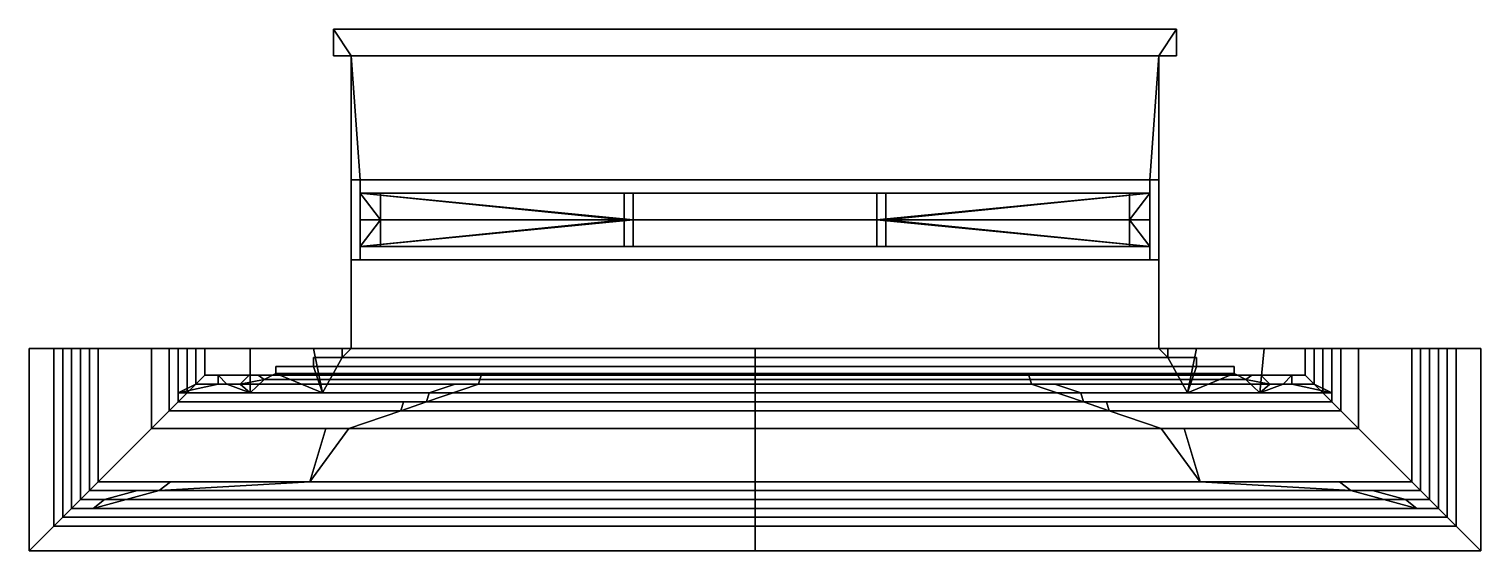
# Model space of a CAD drawing. Extents: x -0.36 to 1.27, y -0.23 to 0.36.
import ezdxf

# ---------------------------------------------------------------- set-up
doc = ezdxf.new("R2010")
doc.units = 0

msp = doc.modelspace()

# ---------------------------------------------------------------- meshes
mesh = msp.add_polyface()
corners = [(-0.195, 0, 0.01), (-0.175, 0, 0.01), (-0.1137, 0, -0.1633), (-0.195, 0, -0.1633), (0.01, 0.175, 0.0772), (0.01, 0.175, 0.9752), (0.0331, 0.175, 0.5362), (0.0331, 0.175, 0.5262), (0.0331, 0.145, 0.1254), (0.0331, 0.175, 0.1254), (0.0331, 0.145, 0.5262), (0.01, 0.19, 0.0772), (0.01, 0.19, 1.81), (0.0331, 0.175, 0.9371), (0.0331, 0.145, 0.5362), (0.0331, 0.145, 0.9371), (0.01, 0.145, 0.0772), (0.01, 0.145, 0.9371), (0, 0.19, 0.0772), (0, 0.19, 1.82), (0.01, 0.145, 1.81), (0.01, 0.145, 0.9752), (0.01, 0.1, 0.0772), (0.01, 0.115, 0.9371), (0, 0.33, 0.0772), (0, 0.1, 0.0267), (0, 0.1, 1.82), (0.0331, 0.145, 1.376), (0.0331, 0.145, 1.386), (0.0331, 0.145, 0.9752), (0.01, 0.115, 1.81), (0.01, 0.1, 1.81), (0, 0.33, 0.0522), (0.0331, 0.145, 1.7869), (0.0331, 0.115, 1.376), (0.0331, 0.115, 1.386), (-0.02, 0.33, 0.0772), (-0.02, 0.36, 0.0772), (-0.02, 0.33, 0.0522), (0, 0.33), (0, 0), (0.0331, 0.115, 0.9752), (0.0331, 0.115, 1.7869), (-0.02, 0.36, 0.0522), (0, 0, 0.01), (-0.0425, 0, -0.1633), (-0.01, 0, 0.01), (-0.01, -0.01, 0.0083), (-0.0425, -0.01, 1.8625), (-0.0425, -0.02, 1.8625), (-0.0425, -0.02, 0.0067), (-0.0425, -0.01, 0.0083), (-0.01, -0.01, 1.83), (-0.01, 0, 1.83), (-0.175, 0, 1.995), (-0.165, 0, 1.995), (-0.175, -0.04, 1.995), (-0.175, -0.04, 0.0033), (-0.165, -0.03, 1.995), (-0.165, -0.03, 2.185), (-0.165, 0, 2.185), (-0.175, -0.04, 2.185), (-0.175, 0, 2.185), (-0.175, 0, 2.195), (-0.175, -0.04, 2.195), (-0.185, 0, 2.205), (-0.195, 0, 2.205), (-0.195, 0, 2.215), (-0.205, 0, 2.215), (-0.225, 0, 2.235), (-0.225, 0, 2.245), (-0.285, 0, 2.245), (-0.285, 0, 2.305), (-0.295, 0, 2.305), (-0.295, 0, 2.315), (-0.305, 0, 2.325), (-0.315, 0, 2.325), (-0.315, 0, 2.335), (-0.325, 0, 2.341), (-0.335, 0, 2.366)]
mesh.append_faces([[corners[k] for k in face] for face in [(0, 1, 2, 3), (4, 5, 6, 7), (8, 9, 7, 10), (4, 11, 12, 5), (13, 6, 5), (9, 4, 7), (14, 6, 13, 15), (8, 10, 16), (14, 17, 16, 10), (11, 18, 19, 12), (12, 20, 21, 5), (15, 17, 14), (22, 16, 17, 23), (18, 11, 24), (19, 18, 25, 26), (27, 21, 20, 28), (21, 29, 5), (17, 15, 23), (30, 31, 22, 23), (24, 32, 25, 18), (25, 22, 31, 26), (29, 21, 27), (33, 28, 20), (23, 34, 35, 30), (36, 24, 37), (36, 38, 32, 24), (32, 39, 40, 25), (41, 29, 27, 34), (35, 28, 33, 42), (23, 41, 34), (42, 30, 35), (38, 36, 37, 43), (32, 38, 43), (25, 40, 44), (40, 45, 46, 44), (46, 47, 44), (46, 45, 2, 1), (48, 49, 50, 51), (47, 52, 48, 51), (53, 52, 47, 46), (1, 54, 53, 46), (54, 55, 53), (56, 54, 1, 57), (54, 56, 58, 55), (58, 59, 60, 55), (61, 62, 60, 59), (60, 62, 63), (64, 63, 62, 61), (65, 66, 67), (67, 68, 69), (70, 71, 72), (72, 73, 74), (75, 76, 77), (77, 78, 79)]])
mesh = msp.add_polyface()
corners = [(0.6023, 0.175, 0.5362), (0.6023, 0.175, 0.5262), (0.5923, 0.175, 0.5262), (0.5923, 0.175, 0.5362), (0.01, 0.175, 0.0772), (0.9, 0.175, 0.0772), (0.9, 0.19, 0.0772), (0.01, 0.19, 0.0772), (0.8769, 0.175, 0.5362), (0.8769, 0.175, 0.5262), (0.6023, 0.175, 0.1254), (0.5923, 0.175, 0.1254), (0.6023, 0.175, 0.9371), (0.5923, 0.175, 0.9371), (0.5923, 0.145, 0.5262), (0.5923, 0.145, 0.1254), (0.5923, 0.145, 0.9371), (0.5923, 0.145, 0.5362), (0.91, 0.33, 0.0772), (0, 0.33, 0.0772), (0.01, 0.19, 1.81), (0, 0.19, 1.82), (0.91, 0.19, 1.82), (0.9, 0.19, 1.81), (0.9, 0.145, 1.81), (0.01, 0.145, 1.81), (0.8769, 0.145, 0.5362), (0.6023, 0.145, 0.5362), (0.6023, 0.145, 0.5262), (0.8769, 0.145, 0.5262), (0.6023, 0.145, 0.1254), (0.6023, 0.145, 0.9371), (0.9, 0.175, 0.9752), (0.9, 0.145, 0.0772), (0.01, 0.145, 0.0772), (0.01, 0.1, 0.0772), (0.9, 0.1, 0.0772), (0.93, 0.36, 0.0772), (-0.02, 0.36, 0.0772), (0, 0.1, 1.82), (0.91, 0.1, 1.82), (0.8769, 0.145, 0.1254), (0.8769, 0.175, 0.1254), (0.8769, 0.145, 0.9371), (0.8769, 0.175, 0.9371), (0.9, 0.115, 0.9371), (0.5923, 0.145, 0.9752), (0.6023, 0.145, 0.9752), (-0.02, 0.36, 0.0522), (0.93, 0.36, 0.0522), (0.6023, 0.145, 1.7869), (0.5923, 0.145, 1.7869), (0.5923, 0.115, 1.376), (0.5923, 0.145, 1.376), (0.5923, 0.115, 0.9752), (0.6023, 0.145, 1.376), (0.8769, 0.145, 0.9752), (0.6023, 0.145, 1.386), (0.8769, 0.145, 1.386), (0.8769, 0.145, 1.376), (0.91, 0.33, 0.0522), (0, 0.33, 0.0522), (0.91, 0.33), (0, 0.33), (0.91, 0), (0, 0), (0.5923, 0.145, 1.386), (0.8769, 0.145, 1.7869), (0.5923, 0.115, 1.7869), (0.5923, 0.115, 1.386), (0.6023, 0.115, 0.9752), (0.6023, 0.115, 1.376), (0.8769, 0.115, 0.9752), (0.8769, 0.115, 1.386), (0.6023, 0.115, 1.386), (0.8769, 0.115, 1.376), (0.6023, 0.115, 1.7869), (0.8769, 0.115, 1.7869), (0.9, 0.115, 1.81)]
mesh.append_faces([[corners[k] for k in face] for face in [(0, 1, 2, 3), (4, 5, 6, 7), (1, 0, 8, 9), (1, 10, 11, 2), (12, 0, 3, 13), (14, 2, 11, 15), (16, 13, 3, 17), (18, 19, 7, 6), (20, 21, 22, 23), (24, 25, 20, 23), (26, 8, 0, 27), (28, 1, 9, 29), (30, 10, 1, 28), (5, 11, 10), (27, 0, 12, 31), (13, 32, 12), (28, 14, 15, 30), (27, 17, 14, 28), (31, 16, 17, 27), (33, 34, 35, 36), (37, 38, 19, 18), (22, 21, 39, 40), (28, 29, 26, 27), (41, 42, 10, 30), (10, 42, 5), (43, 31, 12, 44), (44, 12, 32), (30, 15, 33), (45, 16, 31), (32, 46, 47), (48, 38, 37, 49), (50, 51, 24), (33, 41, 30), (31, 43, 45), (52, 53, 46, 54), (47, 46, 53, 55), (47, 56, 32), (57, 58, 59, 55), (48, 49, 60, 61), (61, 60, 62, 63), (62, 64, 65, 63), (57, 66, 51, 50), (24, 67, 50), (68, 51, 66, 69), (55, 53, 66, 57), (70, 47, 55, 71), (70, 72, 56, 47), (73, 58, 57, 74), (71, 55, 59, 75), (74, 57, 50, 76), (76, 50, 67, 77), (52, 71, 74, 69), (71, 75, 73, 74), (76, 77, 78)]])
mesh = msp.add_polyface()
corners = [(0.9, 0.19, 1.81), (0.9, 0.19, 0.0772), (0.9, 0.175, 0.0772), (0.9, 0.175, 0.9752), (0.8769, 0.175, 0.5362), (0.8769, 0.175, 0.5262), (0.91, 0.19, 1.82), (0.91, 0.19, 0.0772), (0.9, 0.145, 0.9752), (0.9, 0.145, 1.81), (0.91, 0.33, 0.0772), (0.8769, 0.145, 0.9371), (0.8769, 0.175, 0.9371), (0.8769, 0.145, 0.5362), (0.8769, 0.175, 0.1254), (0.8769, 0.145, 0.5262), (0.8769, 0.145, 0.1254), (0.9, 0.145, 0.9371), (0.9, 0.145, 0.0772), (0.9, 0.1, 0.0772), (0.9, 0.115, 0.9371), (0.91, 0.1, 1.82), (0.91, 0.1, 0.0267), (0.8769, 0.145, 1.376), (0.8769, 0.145, 1.386), (0.8769, 0.145, 0.9752), (0.93, 0.33, 0.0772), (0.93, 0.36, 0.0772), (0.91, 0.33, 0.0522), (0.9, 0.1, 1.81), (0.9, 0.115, 1.81), (0.8769, 0.145, 1.7869), (0.93, 0.36, 0.0522), (0.93, 0.33, 0.0522), (0.91, 0), (0.91, 0.33), (0.91, 0, 0.01), (0.8769, 0.115, 1.386), (0.8769, 0.115, 1.376), (0.8769, 0.115, 0.9752), (0.8769, 0.115, 1.7869), (0.92, 0, 0.01), (0.92, -0.01, 0.0083), (0.9525, 0, -0.1633), (1.0287, 0, -0.1633), (1.085, 0, 0.01), (1.105, 0, -0.1633), (1.105, 0, 0.01), (0.995, -0.02, 0.0067), (0.995, -0.02, 1.905), (0.9525, -0.02, 1.8625), (0.9525, -0.02, 0.0067), (0.9525, -0.01, 1.8625), (0.9525, -0.01, 0.0083), (0.92, -0.01, 1.83), (0.92, 0, 1.83), (1.085, 0, 1.995), (1.075, 0, 1.995), (1.085, -0.04, 0.0033), (1.085, -0.04, 1.995), (1.075, -0.03, 2.185), (1.075, -0.03, 1.995), (1.075, 0, 2.185), (1.085, 0, 2.185), (1.085, 0, 2.195), (1.085, -0.04, 2.185), (1.085, -0.04, 2.195), (1.105, 0, 2.205), (1.095, 0, 2.205), (1.105, 0, 2.215), (1.115, 0, 2.215), (1.135, 0, 2.235), (1.195, 0, 2.245), (1.135, 0, 2.245), (1.195, 0, 2.305), (1.205, 0, 2.305), (1.205, 0, 2.315), (1.225, 0, 2.325), (1.215, 0, 2.325), (1.225, 0, 2.335), (1.235, 0, 2.341), (1.245, 0, 2.366)]
mesh.append_faces([[corners[k] for k in face] for face in [(0, 1, 2, 3), (4, 3, 2, 5), (1, 0, 6, 7), (8, 9, 0, 3), (7, 10, 1), (11, 12, 4, 13), (4, 12, 3), (14, 5, 2), (15, 5, 14, 16), (17, 18, 19, 20), (21, 22, 7, 6), (9, 8, 23, 24), (8, 3, 25), (26, 27, 10), (22, 28, 10, 7), (11, 13, 17), (18, 17, 13, 15), (15, 16, 18), (22, 21, 29, 19), (30, 20, 19, 29), (20, 11, 17), (25, 23, 8), (24, 31, 9), (32, 27, 26, 33), (10, 28, 33, 26), (34, 35, 28, 22), (36, 34, 22), (20, 30, 37, 38), (38, 23, 25, 39), (40, 31, 24, 37), (28, 32, 33), (38, 39, 20), (41, 36, 42), (43, 34, 36, 41), (40, 37, 30), (44, 43, 41, 45), (46, 44, 45, 47), (48, 49, 50, 51), (50, 52, 53, 51), (53, 52, 54, 42), (54, 55, 41, 42), (41, 55, 56, 45), (56, 55, 57), (58, 45, 56, 59), (60, 61, 57, 62), (57, 61, 59, 56), (63, 62, 64), (63, 65, 60, 62), (64, 66, 65, 63), (67, 68, 69), (70, 69, 71), (72, 73, 74), (75, 74, 76), (77, 78, 79), (80, 79, 81)]])
mesh = msp.add_polyface()
corners = [(0.9525, 0, -0.1633), (-0.0425, 0, -0.1633), (0, 0), (0.91, 0), (0.5923, 0.175, 0.5362), (0.5923, 0.175, 0.5262), (0.3177, 0.175, 0.5262), (0.3177, 0.175, 0.5362), (0.3177, 0.145, 0.5262), (0.5923, 0.145, 0.5262), (0.5923, 0.145, 0.5362), (0.3177, 0.145, 0.5362), (0.3177, 0.145, 0.1254), (0.3177, 0.175, 0.1254), (0.3177, 0.175, 0.9371), (0.3177, 0.145, 0.9371), (0.5923, 0.145, 0.1254), (0.5923, 0.175, 0.1254), (0.9, 0.175, 0.0772), (0.01, 0.175, 0.0772), (0.5923, 0.175, 0.9371), (0.5923, 0.145, 0.9371), (0.01, 0.175, 0.9752), (0.9, 0.175, 0.9752), (0.9, 0.145, 0.0772), (0.01, 0.145, 0.0772), (0.9, 0.115, 0.9371), (0.01, 0.115, 0.9371), (0.3177, 0.145, 0.9752), (0.5923, 0.145, 0.9752), (0.01, 0.145, 1.81), (0.9, 0.145, 1.81), (0.5923, 0.145, 1.7869), (0.3177, 0.145, 1.7869), (0.5923, 0.115, 0.9752), (0.3177, 0.115, 0.9752), (0.3177, 0.115, 1.7869), (0.5923, 0.115, 1.7869), (0.3177, 0.145, 1.376), (0.3177, 0.115, 1.376), (0.9, 0.115, 1.81), (0.01, 0.115, 1.81), (0.3177, 0.115, 1.386), (0.3177, 0.145, 1.386), (0.3077, 0.145, 1.386), (0.3077, 0.145, 1.7869), (0.5923, 0.145, 1.376), (0.5923, 0.145, 1.386), (0.3077, 0.115, 1.376), (0.3077, 0.115, 0.9752), (0.5923, 0.115, 1.376), (0.3077, 0.115, 1.386), (0.5923, 0.115, 1.386), (0.3077, 0.115, 1.7869), (0.9425, -0.05, -0.1633), (-0.0325, -0.05, -0.1633), (-0.0425, -0.02, 1.8625), (0.9525, -0.02, 1.8625), (0.995, -0.02, 1.905), (-0.085, -0.02, 1.905), (0.9525, -0.01, 1.8625), (-0.0425, -0.01, 1.8625), (-0.01, -0.01, 1.83), (0.92, -0.01, 1.83), (1.025, -0.03, 1.935), (1.035, -0.04, 1.945), (-0.125, -0.04, 1.945), (-0.115, -0.03, 1.935), (1.05, -0.04, 1.96), (-0.14, -0.04, 1.96), (-0.225, 0, 2.245), (-0.285, 0, 2.305), (1.195, 0, 2.305), (1.135, 0, 2.245), (-0.295, 0, 2.315), (1.205, 0, 2.315), (-0.285, -0.15, 2.245), (-0.225, -0.09, 2.245), (1.135, -0.09, 2.245), (1.195, -0.15, 2.245), (-0.305, 0, 2.325), (1.215, 0, 2.325), (-0.285, -0.15, 2.305), (1.195, -0.15, 2.305), (-0.295, -0.16, 2.305), (1.205, -0.16, 2.305), (-0.295, -0.16, 2.315), (1.205, -0.16, 2.315), (-0.305, -0.17, 2.325), (1.215, -0.17, 2.325), (-0.335, 0, 2.366), (-0.363, 0, 2.376), (1.273, 0, 2.376), (1.245, 0, 2.366), (-0.315, -0.18, 2.325), (1.225, -0.18, 2.325), (1.2009, -0.18, 2.335), (-0.2909, -0.18, 2.335), (-0.363, 0, 2.386), (1.273, 0, 2.386), (1.1265, -0.16, 2.3375), (-0.2165, -0.16, 2.3375), (0.455, 0, 2.7248), (0.9567, -0.15, 2.3387), (0.9125, -0.09, 2.3462), (-0.0025, -0.09, 2.3462), (-0.0467, -0.15, 2.3387), (0.8542, -0.07, 2.3487), (0.0558, -0.07, 2.3487), (0.825, -0.06, 2.35), (0.085, -0.06, 2.35), (0.7667, -0.04, 2.3525), (0.1433, -0.04, 2.3525), (0.1463, -0.03, 2.3537), (0.7637, -0.03, 2.3537), (0.455, -0.03, 2.4816)]
mesh.append_faces([[corners[k] for k in face] for face in [(0, 1, 2, 3), (4, 5, 6, 7), (8, 6, 5, 9), (10, 4, 7, 11), (12, 13, 6, 8), (11, 7, 14, 15), (10, 11, 8, 9), (16, 17, 13, 12), (17, 18, 19, 13), (15, 14, 20, 21), (22, 23, 20, 14), (24, 16, 12, 25), (26, 27, 15, 21), (23, 22, 28, 29), (30, 31, 32, 33), (27, 26, 34, 35), (35, 34, 29, 28), (36, 33, 32, 37), (35, 28, 38, 39), (40, 41, 36, 37), (42, 43, 33, 36), (43, 44, 45, 33), (46, 38, 43, 47), (39, 48, 49, 35), (39, 38, 46, 50), (48, 39, 42, 51), (52, 47, 43, 42), (36, 53, 51, 42), (52, 42, 39, 50), (1, 0, 54, 55), (56, 57, 58, 59), (60, 57, 56, 61), (62, 63, 60, 61), (64, 65, 66, 67), (66, 65, 68, 69), (70, 71, 72, 73), (71, 74, 75, 72), (76, 77, 78, 79), (74, 80, 81, 75), (82, 76, 79, 83), (84, 82, 83, 85), (86, 84, 85, 87), (88, 86, 87, 89), (90, 91, 92, 93), (94, 95, 96, 97), (91, 98, 99, 92), (97, 96, 100, 101), (98, 102, 99), (103, 104, 105, 106), (104, 107, 108, 105), (107, 109, 110, 108), (109, 111, 112, 110), (113, 112, 111, 114), (113, 114, 115)]])
mesh = msp.add_polyface()
corners = [(0.3077, 0.175, 0.5362), (0.3077, 0.175, 0.5262), (0.0331, 0.175, 0.5262), (0.0331, 0.175, 0.5362), (0.3177, 0.175, 0.5362), (0.3177, 0.175, 0.5262), (0.0331, 0.145, 0.5262), (0.3077, 0.145, 0.5262), (0.3077, 0.145, 0.5362), (0.0331, 0.145, 0.5362), (0.3177, 0.175, 0.1254), (0.3077, 0.175, 0.1254), (0.3177, 0.175, 0.9371), (0.3077, 0.175, 0.9371), (0.3077, 0.145, 0.1254), (0.3077, 0.145, 0.9371), (0.01, 0.175, 0.0772), (0.01, 0.175, 0.9752), (0.0331, 0.175, 0.1254), (0.0331, 0.145, 0.1254), (0.3177, 0.145, 0.5262), (0.3177, 0.145, 0.1254), (0.3177, 0.145, 0.5362), (0.0331, 0.175, 0.9371), (0.0331, 0.145, 0.9371), (0.3177, 0.145, 0.9371), (0.01, 0.145, 0.0772), (0.01, 0.115, 0.9371), (0.3077, 0.145, 1.376), (0.0331, 0.145, 1.376), (0.0331, 0.145, 1.386), (0.3077, 0.145, 1.386), (0.0331, 0.145, 0.9752), (0.3077, 0.145, 0.9752), (0.3177, 0.145, 0.9752), (0.01, 0.145, 1.81), (0.3177, 0.145, 1.7869), (0.3077, 0.145, 1.7869), (0.0331, 0.145, 1.7869), (0.0331, 0.115, 1.376), (0.3077, 0.115, 1.376), (0.3077, 0.115, 1.386), (0.0331, 0.115, 1.386), (0.3177, 0.145, 1.376), (0.3177, 0.145, 1.386), (0.0331, 0.115, 0.9752), (0.3077, 0.115, 0.9752), (0.3177, 0.115, 0.9752), (0.0331, 0.115, 1.7869), (0.3077, 0.115, 1.7869), (0.3177, 0.115, 1.7869), (0.01, 0.115, 1.81), (-0.2407, -0.16, 2.3375), (0.455, -0.16, 2.6257), (0.455, -0.17, 2.6398), (-0.2778, -0.17, 2.3362), (0.455, -0.16, 2.6157), (-0.2165, -0.16, 2.3375), (-0.2035, -0.15, 2.3387), (0.455, -0.15, 2.6115), (0.455, -0.15, 2.5466), (-0.0467, -0.15, 2.3387), (0.0558, -0.07, 2.3487), (0.455, -0.07, 2.5141), (0.455, -0.09, 2.5357), (-0.0025, -0.09, 2.3462), (-0.0286, -0.09, 2.3462), (0.455, -0.09, 2.5466), (0.0588, -0.06, 2.35), (0.455, -0.06, 2.5141), (0.088, -0.05, 2.3513), (0.085, -0.06, 2.35), (0.1433, -0.04, 2.3525), (0.1171, -0.04, 2.3525), (0.455, -0.06, 2.5033), (0.1463, -0.03, 2.3537), (0.455, -0.03, 2.4816), (0.455, -0.04, 2.4816), (0.455, -0.05, 2.5033), (0.455, -0.04, 2.4925)]
mesh.append_faces([[corners[k] for k in face] for face in [(0, 1, 2, 3), (4, 5, 1, 0), (6, 2, 1, 7), (8, 0, 3, 9), (5, 10, 11, 1), (12, 4, 0, 13), (7, 1, 11, 14), (8, 9, 6, 7), (15, 13, 0, 8), (11, 10, 16), (17, 12, 13), (14, 11, 18, 19), (20, 7, 14, 21), (22, 8, 7, 20), (13, 23, 17), (16, 18, 11), (13, 15, 24, 23), (25, 15, 8, 22), (14, 19, 26), (26, 21, 14), (27, 24, 15), (15, 25, 27), (28, 29, 30, 31), (17, 32, 33), (33, 34, 17), (35, 36, 37), (37, 38, 35), (39, 29, 28, 40), (41, 31, 30, 42), (43, 28, 31, 44), (45, 46, 33, 32), (27, 47, 46), (34, 33, 28, 43), (41, 42, 39, 40), (48, 38, 37, 49), (40, 28, 33, 46), (49, 37, 31, 41), (46, 45, 27), (49, 50, 51), (51, 48, 49), (52, 53, 54, 55), (56, 53, 52, 57), (58, 59, 56, 57), (60, 59, 58, 61), (62, 63, 64, 65), (66, 67, 60, 61), (64, 67, 66, 65), (68, 69, 63, 62), (70, 71, 72, 73), (74, 69, 68, 71), (75, 76, 77, 72), (70, 78, 74, 71), (77, 79, 73, 72), (73, 79, 78, 70)]])
mesh = msp.add_polyface()
corners = [(0.6023, 0.115, 0.9752), (0.5923, 0.115, 0.9752), (0.9, 0.115, 0.9371), (0.92, 0, 1.83), (-0.01, 0, 1.83), (-0.165, 0, 1.995), (1.075, 0, 1.995), (0.9, 0.1, 0.0772), (0.01, 0.1, 0.0772), (0, 0.1, 0.0267), (0.91, 0.1, 0.0267), (0.9, 0.115, 1.81), (0.9, 0.1, 1.81), (0.01, 0.1, 1.81), (0.01, 0.115, 1.81), (0.91, 0.1, 1.82), (0, 0.1, 1.82), (0, 0, 0.01), (0.91, 0, 0.01), (0.6023, 0.115, 1.376), (0.5923, 0.115, 1.376), (0.8769, 0.115, 0.9752), (-0.01, -0.01, 0.0083), (0.92, -0.01, 0.0083), (0.5923, 0.115, 1.7869), (0.6023, 0.115, 1.7869), (0.5923, 0.115, 1.386), (0.6023, 0.115, 1.386), (0.9425, -0.05, 0.0017), (-0.0325, -0.05, 0.0017), (-0.0325, -0.05, -0.1633), (0.9425, -0.05, -0.1633), (0.995, -0.02, 1.905), (0.995, -0.028, 1.905), (-0.085, -0.028, 1.905), (-0.085, -0.02, 1.905), (1.008, -0.035, 1.918), (-0.098, -0.035, 1.918), (1.015, -0.03, 1.925), (-0.105, -0.03, 1.925), (1.025, -0.03, 1.935), (-0.115, -0.03, 1.935), (0.92, -0.01, 1.83), (-0.01, -0.01, 1.83), (1.05, -0.04, 1.96), (1.06, -0.03, 1.97), (-0.15, -0.03, 1.97), (-0.14, -0.04, 1.96), (-0.165, 0, 2.185), (1.075, 0, 2.185), (1.06, -0.04, 1.97), (-0.15, -0.04, 1.97), (-0.175, 0, 2.195), (1.085, 0, 2.195), (1.085, -0.04, 1.995), (-0.175, -0.04, 1.995), (1.075, -0.03, 1.995), (-0.165, -0.03, 1.995), (-0.165, -0.03, 2.185), (1.075, -0.03, 2.185), (-0.185, 0, 2.205), (1.095, 0, 2.205), (-0.175, -0.04, 2.185), (1.085, -0.04, 2.185), (-0.195, 0, 2.215), (1.105, 0, 2.215), (-0.175, -0.04, 2.195), (1.085, -0.04, 2.195), (-0.185, -0.05, 2.205), (1.095, -0.05, 2.205), (-0.225, 0, 2.235), (1.135, 0, 2.235), (-0.195, -0.06, 2.205), (1.105, -0.06, 2.205), (-0.225, 0, 2.245), (1.135, 0, 2.245), (-0.195, -0.06, 2.215), (1.105, -0.06, 2.215), (-0.205, -0.07, 2.215), (1.115, -0.07, 2.215), (-0.225, -0.09, 2.235), (1.135, -0.09, 2.235), (-0.225, -0.09, 2.245), (1.135, -0.09, 2.245), (-0.305, 0, 2.325), (-0.315, 0, 2.335), (1.225, 0, 2.335), (1.215, 0, 2.325), (-0.335, 0, 2.366), (1.245, 0, 2.366), (-0.315, -0.18, 2.325), (-0.305, -0.17, 2.325), (1.215, -0.17, 2.325), (1.225, -0.18, 2.325), (0.9567, -0.15, 2.3387), (-0.0467, -0.15, 2.3387), (-0.2165, -0.16, 2.3375), (1.1265, -0.16, 2.3375), (0.455, -0.16, 2.6257), (0.455, -0.16, 2.6157), (1.1507, -0.16, 2.3375), (0.455, -0.15, 2.6115), (1.1135, -0.15, 2.3387), (0.455, -0.15, 2.5466), (0.455, -0.09, 2.5466), (0.455, -0.09, 2.5357), (0.9125, -0.09, 2.3462), (0.9386, -0.09, 2.3462), (0.455, -0.07, 2.5141), (0.8542, -0.07, 2.3487), (0.455, -0.06, 2.5141), (0.8512, -0.06, 2.35), (0.455, -0.06, 2.5033), (0.825, -0.06, 2.35), (0.7929, -0.04, 2.3525), (0.7667, -0.04, 2.3525), (0.822, -0.05, 2.3513), (0.455, -0.05, 2.5033), (0.455, -0.04, 2.4925), (0.455, -0.04, 2.4816), (0.455, -0.03, 2.4816), (0.7637, -0.03, 2.3537)]
mesh.append_faces([[corners[k] for k in face] for face in [(0, 1, 2), (3, 4, 5, 6), (7, 8, 9, 10), (11, 12, 13, 14), (15, 16, 13, 12), (10, 9, 17, 18), (19, 20, 1, 0), (2, 21, 0), (17, 22, 23, 18), (11, 24, 25), (25, 24, 26, 27), (28, 23, 22, 29), (30, 31, 28, 29), (32, 33, 34, 35), (33, 36, 37, 34), (36, 38, 39, 37), (39, 38, 40, 41), (3, 42, 43, 4), (44, 45, 46, 47), (5, 48, 49, 6), (45, 50, 51, 46), (48, 52, 53, 49), (51, 50, 54, 55), (55, 54, 56, 57), (58, 57, 56, 59), (52, 60, 61, 53), (62, 58, 59, 63), (60, 64, 65, 61), (66, 62, 63, 67), (68, 66, 67, 69), (64, 70, 71, 65), (72, 68, 69, 73), (70, 74, 75, 71), (76, 72, 73, 77), (78, 76, 77, 79), (80, 78, 79, 81), (82, 80, 81, 83), (84, 85, 86, 87), (85, 88, 89, 86), (90, 91, 92, 93), (94, 95, 96, 97), (98, 99, 97, 100), (97, 99, 101, 102), (101, 103, 94, 102), (104, 105, 106, 107), (94, 103, 104, 107), (106, 105, 108, 109), (109, 108, 110, 111), (110, 112, 113, 111), (114, 115, 113, 116), (113, 112, 117, 116), (118, 119, 115, 114), (116, 117, 118, 114), (115, 119, 120, 121)]])
mesh = msp.add_polyface()
corners = [(-0.175, -0.04, 0.0033), (-0.195, -0.05, 0.0017), (-0.15, -0.04, 0.0033), (-0.0425, -0.01, 0.0083), (-0.0425, -0.02, 0.0067), (-0.0325, -0.05, 0.0017), (-0.01, -0.01, 0.0083), (-0.0325, -0.05, -0.1633), (-0.1137, -0.05, -0.1633), (-0.1137, 0, -0.1633), (-0.0425, 0, -0.1633), (-0.085, -0.02, 0.0067), (-0.085, -0.028, 0.0053), (-0.1137, -0.05, 0.0017), (-0.195, 0, -0.1633), (-0.195, -0.05, -0.1633), (-0.195, 0, 0.01), (-0.175, 0, 0.01), (-0.098, -0.035, 0.0042), (-0.125, -0.04, 0.0033), (-0.14, -0.04, 0.0033), (-0.115, -0.03, 0.005), (-0.105, -0.03, 0.005), (-0.15, -0.03, 0.005), (-0.085, -0.02, 1.905), (-0.085, -0.028, 1.905), (-0.098, -0.035, 1.918), (-0.0425, -0.02, 1.8625), (-0.105, -0.03, 1.925), (-0.115, -0.03, 1.935), (-0.125, -0.04, 1.945), (-0.14, -0.04, 1.96), (-0.15, -0.03, 1.97), (-0.15, -0.04, 1.97), (-0.175, -0.04, 1.995), (-0.185, -0.05, 2.205), (-0.185, 0, 2.205), (-0.175, 0, 2.195), (-0.175, -0.04, 2.195), (-0.195, -0.06, 2.205), (-0.195, 0, 2.205), (-0.195, -0.06, 2.215), (-0.195, 0, 2.215), (-0.205, -0.07, 2.215), (-0.205, 0, 2.215), (-0.225, -0.09, 2.235), (-0.225, 0, 2.235), (-0.225, -0.09, 2.245), (-0.225, 0, 2.245), (-0.285, -0.15, 2.245), (-0.285, 0, 2.245), (-0.285, -0.15, 2.305), (-0.285, 0, 2.305), (-0.295, -0.16, 2.305), (-0.295, 0, 2.305), (-0.295, -0.16, 2.315), (-0.295, 0, 2.315), (-0.305, -0.17, 2.325), (-0.305, 0, 2.325), (-0.315, -0.18, 2.325), (-0.315, 0, 2.325), (-0.315, -0.18, 2.335), (-0.315, 0, 2.335), (-0.325, -0.19, 2.341), (-0.325, 0, 2.341), (-0.2909, -0.18, 2.335), (-0.335, -0.2, 2.366), (-0.335, 0, 2.366), (-0.363, 0, 2.376), (-0.363, -0.228, 2.376), (0.455, -0.18, 2.6539), (0.455, -0.19, 2.6641), (0.455, -0.18, 2.6439), (0.455, -0.2, 2.6932), (0.455, -0.228, 2.7148), (-0.363, -0.228, 2.386), (-0.363, 0, 2.386), (-0.2778, -0.17, 2.3362), (0.455, -0.17, 2.6398), (-0.2165, -0.16, 2.3375), (-0.2407, -0.16, 2.3375), (0.455, -0.228, 2.7248), (0.455, 0, 2.7248), (-0.2035, -0.15, 2.3387), (-0.0467, -0.15, 2.3387), (-0.0286, -0.09, 2.3462), (-0.0025, -0.09, 2.3462), (0.0588, -0.06, 2.35), (0.0558, -0.07, 2.3487), (0.085, -0.06, 2.35)]
mesh.append_faces([[corners[k] for k in face] for face in [(0, 1, 2), (3, 4, 5, 6), (7, 8, 9, 10), (11, 12, 5, 4), (5, 13, 8, 7), (14, 9, 8, 15), (16, 1, 0, 17), (16, 14, 15, 1), (12, 18, 13, 5), (15, 8, 13, 1), (18, 19, 13), (20, 2, 1, 13), (21, 19, 18, 22), (19, 20, 13), (23, 2, 20), (24, 25, 12, 11), (25, 26, 18, 12), (4, 27, 24, 11), (18, 26, 28, 22), (22, 28, 29, 21), (19, 21, 29, 30), (19, 30, 31, 20), (20, 31, 32, 23), (32, 33, 2, 23), (2, 33, 34, 0), (35, 36, 37, 38), (39, 40, 36, 35), (41, 42, 40, 39), (43, 44, 42, 41), (45, 46, 44, 43), (47, 48, 46, 45), (49, 50, 48, 47), (51, 52, 50, 49), (53, 54, 52, 51), (55, 56, 54, 53), (57, 58, 56, 55), (59, 60, 58, 57), (61, 62, 60, 59), (63, 64, 62, 61), (61, 59, 65), (66, 67, 64, 63), (68, 67, 66, 69), (61, 70, 71, 63), (72, 70, 61, 65), (63, 71, 73, 66), (66, 73, 74, 69), (75, 76, 68, 69), (77, 78, 72, 65), (77, 65, 79, 80), (69, 74, 81, 75), (81, 82, 76, 75), (83, 79, 84), (85, 84, 86), (87, 88, 89)]])
mesh = msp.add_polyface()
corners = [(1.105, -0.05, -0.1633), (1.0237, -0.05, -0.1633), (1.0287, 0, -0.1633), (1.105, 0, -0.1633), (1.085, -0.04, 0.0033), (1.085, -0.04, 1.995), (1.06, -0.04, 1.97), (1.06, -0.04, 0.0033), (0.92, -0.01, 0.0083), (0.9425, -0.05, 0.0017), (0.9525, -0.02, 0.0067), (0.9525, -0.01, 0.0083), (0.995, -0.028, 0.0053), (0.995, -0.02, 0.0067), (0.9425, -0.05, -0.1633), (1.0237, -0.05, 0.0017), (0.9525, 0, -0.1633), (1.008, -0.035, 0.0042), (1.105, -0.05, 0.0017), (1.085, 0, 0.01), (1.105, 0, 0.01), (1.035, -0.04, 0.0033), (1.05, -0.04, 0.0033), (1.015, -0.03, 0.005), (1.025, -0.03, 0.005), (1.06, -0.03, 0.005), (0.995, -0.028, 1.905), (0.995, -0.02, 1.905), (1.008, -0.035, 1.918), (1.015, -0.03, 1.925), (1.025, -0.03, 1.935), (1.035, -0.04, 1.945), (1.05, -0.04, 1.96), (1.06, -0.03, 1.97), (1.095, 0, 2.205), (1.095, -0.05, 2.205), (1.085, -0.04, 2.195), (1.085, 0, 2.195), (1.105, 0, 2.205), (1.105, -0.06, 2.205), (1.105, 0, 2.215), (1.105, -0.06, 2.215), (1.135, 0, 2.245), (1.135, -0.09, 2.245), (1.135, -0.09, 2.235), (1.135, 0, 2.235), (1.115, 0, 2.215), (1.115, -0.07, 2.215), (1.195, 0, 2.245), (1.195, -0.15, 2.245), (1.195, 0, 2.305), (1.195, -0.15, 2.305), (1.215, 0, 2.325), (1.215, -0.17, 2.325), (1.205, -0.16, 2.315), (1.205, 0, 2.315), (1.205, 0, 2.305), (1.205, -0.16, 2.305), (1.225, 0, 2.325), (1.225, -0.18, 2.325), (1.225, 0, 2.335), (1.225, -0.18, 2.335), (1.273, -0.228, 2.376), (1.245, -0.2, 2.366), (1.245, 0, 2.366), (1.273, 0, 2.376), (1.235, 0, 2.341), (1.235, -0.19, 2.341), (1.2009, -0.18, 2.335), (1.273, 0, 2.386), (1.273, -0.228, 2.386), (0.455, -0.228, 2.7148), (0.455, -0.2, 2.6932), (0.455, -0.19, 2.6641), (0.455, -0.18, 2.6539), (0.455, -0.18, 2.6439), (1.1507, -0.16, 2.3375), (1.1265, -0.16, 2.3375), (1.1878, -0.17, 2.3362), (0.455, 0, 2.7248), (0.455, -0.228, 2.7248), (0.455, -0.17, 2.6398), (0.455, -0.16, 2.6257), (1.1135, -0.15, 2.3387), (0.9567, -0.15, 2.3387), (0.9386, -0.09, 2.3462), (0.9125, -0.09, 2.3462), (0.8512, -0.06, 2.35), (0.825, -0.06, 2.35), (0.8542, -0.07, 2.3487)]
mesh.append_faces([[corners[k] for k in face] for face in [(0, 1, 2, 3), (4, 5, 6, 7), (8, 9, 10, 11), (10, 9, 12, 13), (14, 1, 15, 9), (16, 2, 1, 14), (9, 15, 17, 12), (18, 15, 1, 0), (19, 4, 18, 20), (20, 18, 0, 3), (17, 15, 21), (15, 18, 7, 22), (4, 7, 18), (21, 15, 22), (23, 17, 21, 24), (25, 22, 7), (26, 27, 13, 12), (17, 28, 26, 12), (17, 23, 29, 28), (24, 30, 29, 23), (24, 21, 31, 30), (22, 32, 31, 21), (25, 33, 32, 22), (6, 33, 25, 7), (34, 35, 36, 37), (38, 39, 35, 34), (40, 41, 39, 38), (42, 43, 44, 45), (46, 47, 41, 40), (45, 44, 47, 46), (48, 49, 43, 42), (50, 51, 49, 48), (52, 53, 54, 55), (56, 57, 51, 50), (55, 54, 57, 56), (58, 59, 53, 52), (60, 61, 59, 58), (62, 63, 64, 65), (66, 67, 61, 60), (64, 63, 67, 66), (61, 68, 59), (69, 70, 62, 65), (62, 71, 72, 63), (67, 73, 74, 61), (63, 72, 73, 67), (74, 75, 68, 61), (76, 77, 68, 78), (79, 80, 70, 69), (80, 71, 62, 70), (68, 75, 81, 78), (78, 81, 82, 76), (83, 84, 77), (85, 86, 84), (87, 88, 89)]])

doc.saveas('drawing.dxf')
